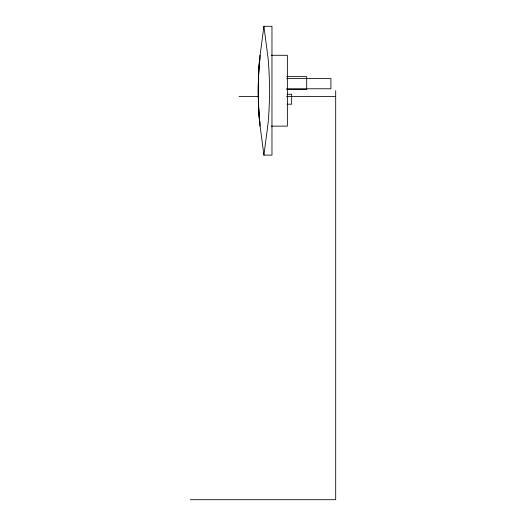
<?xml version="1.0" encoding="UTF-8"?>
<svg xmlns="http://www.w3.org/2000/svg" width="526" height="526" viewBox="0 0 526 526"><rect width="100%" height="100%" fill="white"/><g stroke="black" fill="none" stroke-linecap="round" stroke-linejoin="round"><path stroke-width="0.79" d="M263.914 155.117L268.109 123.038A263.94 185.928 90 0 0 268.109 58.379L263.914 26.3L271.968 26.3L271.968 155.117L263.914 155.117L259.693 123.038A261.981 184.554 -90 0 1 259.693 58.379L263.914 26.3M271.278 55.283L287.38 55.283L287.38 126.135L271.278 126.135M286.571 76.632L306.671 76.632L306.671 89.42L286.571 89.42M286.624 78.611L330.92 78.611L330.92 88.769L286.624 88.769M287.15 94.246L291.634 94.246L291.634 104.194L287.15 104.194M239.074 96.396L258.726 96.396M286.565 96.396L335.687 96.396M190.313 499.7L335.687 499.7L335.687 90.709M260.008 55.283L260.008 60.26M260.008 121.25L260.008 126.135M259.693 58.379A370.863 370.863 0 0 0 259.693 123.038A261.981 184.554 90 0 1 259.693 58.379"/></g></svg>
